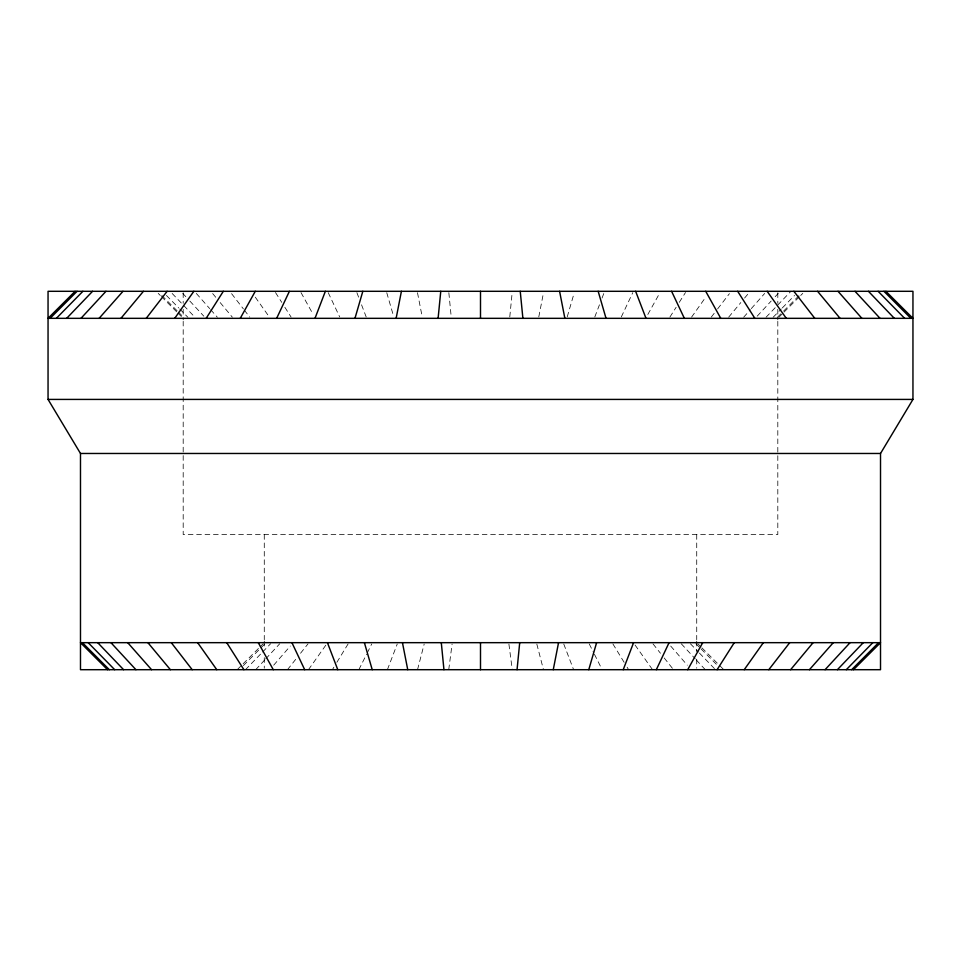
<?xml version="1.0" encoding="UTF-8"?>
<svg xmlns="http://www.w3.org/2000/svg" width="961" height="961" viewBox="0 0 961 961"><rect width="100%" height="100%" fill="white"/><g stroke="black" fill="none" stroke-linecap="round" stroke-linejoin="round"><path stroke-width="0.72" stroke-dasharray="4.8 3.6" d="M509.786 316.914L512.153 292.721M448.739 669.697L452.09 644.086M538.785 316.914L543.506 292.721M417.53 669.697L424.173 644.086M567.218 316.914L574.246 292.721M387.391 669.697L397.241 644.014M594.799 316.986L599.448 304.817M602.042 298.066L604.109 292.661M621.287 316.986L632.77 292.661M358.849 669.697L366.585 654.249M367.234 652.963L371.739 643.954M647.822 314.475L659.991 292.588M332.386 669.697L333.875 667.234M336.879 662.321L348.122 643.894M669.889 317.106L676.136 307.28M679.259 302.355L685.493 292.528M691.56 317.154L705.71 297.177M308.457 669.697L325.935 645.023M711.236 317.154L716.69 310.103M717.603 308.925L729.423 293.658M287.471 669.697L296.817 657.949M300.553 653.24L308.025 643.846M728.642 317.202L740.823 302.571M744.583 298.066L748.331 293.561M273.693 665.192L290.306 646.044M743.658 317.25L750.337 309.682M751.298 308.601L764.656 293.465M255.71 669.697L264.719 659.967M265.716 658.886L279.735 643.75M757.184 316.169L771.178 301.033M775.179 296.709L778.182 293.465M766.049 317.25L790.903 291.303M245.475 669.697L261.584 653.06M262.581 652.026L270.642 643.714M773.112 317.286L781.281 308.974M782.302 307.94L794.555 295.459M243.397 665.541L259.926 648.903M260.96 647.87L265.092 643.714M777.413 317.286L782.59 312.097M783.623 311.052L799.168 295.459M778.854 317.286L783.011 313.13M784.056 312.097L799.66 296.505M800.705 295.459L802.783 293.381M237.187 669.697L259.062 647.87M260.107 646.825L263.23 643.714M697.77 643.714L700.893 646.825M701.938 647.87L723.813 669.697M158.217 293.381L160.295 295.459M161.34 296.505L176.944 312.097M177.989 313.13L182.146 317.286M161.832 295.459L177.377 311.052M178.41 312.097L183.587 317.286M695.908 643.714L700.04 647.87M701.074 648.903L717.603 665.541M166.445 295.459L178.698 307.94M179.719 308.974L187.888 317.286M690.358 643.714L698.419 652.026M699.416 653.06L715.525 669.697M172.163 293.465L194.951 317.25M681.265 643.75L695.283 658.886M696.281 659.967L705.29 669.697M182.818 293.465L185.821 296.709M189.822 301.033L203.816 316.169M196.344 293.465L209.702 308.601M210.663 309.682L217.342 317.25M670.694 646.044L687.307 665.192M212.669 293.561L216.417 298.066M220.177 302.571L232.358 317.202M652.975 643.846L660.447 653.24M664.183 657.949L673.529 669.697M231.577 293.658L243.397 308.925M244.31 310.103L249.764 317.154M635.065 645.023L652.543 669.697M255.29 297.177L269.44 317.154M275.507 292.528L281.741 302.355M284.864 307.28L291.111 317.106M612.878 643.894L624.121 662.321M627.125 667.234L628.614 669.697M301.009 292.588L313.178 314.475M589.261 643.954L593.766 652.963M594.415 654.249L602.151 669.697M328.23 292.661L339.714 316.986M563.759 644.014L573.609 669.697M356.891 292.661L358.958 298.066M361.552 304.817L366.201 316.986M386.754 292.721L393.782 316.914M536.827 644.086L543.47 669.697M417.494 292.721L422.215 316.914M508.91 644.086L512.261 669.697M448.847 292.721L451.214 316.914M777.809 292.805L777.809 303.316M777.809 309.322L777.809 319.833M777.809 321.334L777.809 534.556L183.191 534.556L183.191 321.334M696.725 534.556L696.725 639.666M696.725 641.167L696.725 651.678M696.725 659.186L696.725 668.195M264.275 534.556L264.275 639.666M264.275 641.167L264.275 647.173M264.275 657.684L264.275 668.195M183.191 292.805L183.191 303.316M183.191 309.322L183.191 319.833"/><path stroke-width="1.44" d="M438.108 318.331L440.763 291.303M517.054 669.697L519.709 642.669M396.136 318.331L401.41 291.303M553.26 669.697L558.545 642.669M354.969 318.331L362.826 291.303M588.769 669.697L596.613 642.669M315.004 318.331L325.359 291.303M623.221 669.697L633.575 642.669M276.648 318.331L289.405 291.303M656.315 669.697L669.072 642.669M240.238 318.331L255.278 291.303M687.704 669.697L702.731 642.669M880.516 453.472L912.95 399.416L912.95 291.303L48.05 291.303L48.05 399.416L80.484 453.472L80.484 669.697L880.516 669.697L880.516 453.472L80.484 453.472M206.159 318.331L223.324 291.303M717.098 669.697L734.264 642.669M174.71 318.331L193.846 291.303M744.222 669.697L763.358 642.669M146.216 318.331L167.13 291.303M768.8 669.697L789.714 642.669M120.93 318.331L143.429 291.303M790.603 669.697L813.102 642.669M99.115 318.331L122.984 291.303M809.414 669.697L833.283 642.669M80.964 318.331L105.974 291.303M825.067 669.697L850.065 642.669M66.669 318.331L92.568 291.303M837.391 669.697L863.29 642.669M56.363 318.331L82.898 291.303M846.293 669.697L872.828 642.669M50.128 318.331L77.06 291.303M851.662 669.697L878.594 642.669M75.114 291.303L48.05 318.331L912.95 318.331L885.886 291.303M853.452 669.697L880.516 642.669L80.484 642.669L107.548 669.697M48.05 399.416L912.95 399.416M883.94 291.303L910.872 318.331M82.406 642.669L109.338 669.697M878.102 291.303L904.637 318.331M88.172 642.669L114.707 669.697M868.432 291.303L894.331 318.331M97.71 642.669L123.609 669.697M855.026 291.303L880.036 318.331M110.935 642.669L135.933 669.697M838.016 291.303L861.885 318.331M127.717 642.669L151.586 669.697M817.571 291.303L840.07 318.331M147.898 642.669L170.397 669.697M793.87 291.303L814.784 318.331M171.286 642.669L192.2 669.697M767.154 291.303L786.29 318.331M197.642 642.669L216.778 669.697M737.676 291.303L754.841 318.331M226.736 642.669L243.902 669.697M705.722 291.303L720.762 318.331M258.269 642.669L273.296 669.697M671.595 291.303L684.352 318.331M291.928 642.669L304.685 669.697M635.641 291.303L645.996 318.331M327.425 642.669L337.779 669.697M598.174 291.303L606.031 318.331M364.387 642.669L372.231 669.697M559.59 291.303L564.864 318.331M402.455 642.669L407.74 669.697M520.237 291.303L522.892 318.331M441.291 642.669L443.946 669.697M480.5 291.303L480.5 318.331M480.5 642.669L480.5 669.697"/></g></svg>
